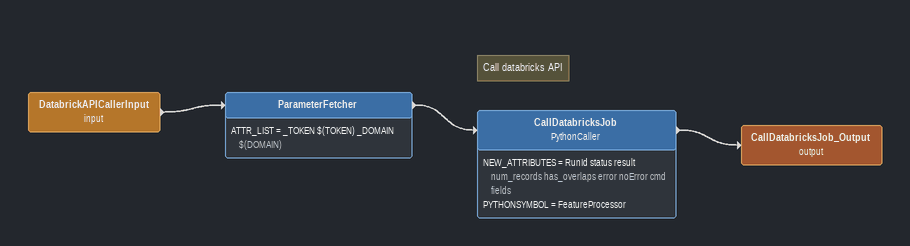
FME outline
DatabrickAPICallerInput (input)
    -> ParameterFetcher
ParameterFetcher
    ATTR_LIST = _TOKEN $(TOKEN) _DOMAIN $(DOMAIN)
    -> CallDatabricksJob
Note: Call databricks API
CallDatabricksJob: PythonCaller
    NEW_ATTRIBUTES = RunId status result num_records has_overlaps error noError cmd fields
    PYTHONSYMBOL = FeatureProcessor
    -> CallDatabricksJob_Output (output)
CallDatabricksJob_Output (output)
